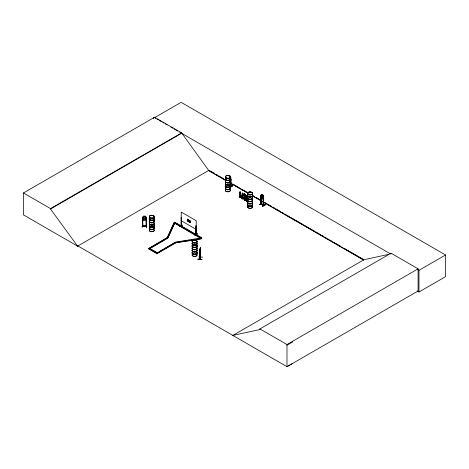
<?xml version="1.0" encoding="UTF-8"?>
<svg xmlns="http://www.w3.org/2000/svg" width="469" height="469" viewBox="0 0 469 469"><rect width="100%" height="100%" fill="white"/><g stroke="black" fill="none" stroke-linecap="round" stroke-linejoin="round"><path stroke-width="0.7" d="M199.917 259.363L199.958 250.382M200.486 248.547L200.339 247.79L199.894 250.692L200.339 247.79M240.398 196.892L240.568 194.154A0.885 0.516 59.5 0 0 240.433 192.947L240.421 192.061M245.211 199.677L245.34 196.957M200.116 248.558L200.075 259.392L200.597 256.795M230.666 177.845L230.725 186.451M198.006 259.316L201.969 259.545L198.041 259.023L198.006 259.322L201.975 259.574L198.035 259.205M200.603 249.789L200.157 252.691L199.894 252.07M239.665 196.517L240.081 196.364L239.94 197.121L239.858 196.235L239.278 196.499L239.325 196.998L244.566 194.137L239.507 197.097L244.554 194.137L244.308 193.832L245.258 194.365L240.275 197.531M240.433 196.874L239.606 196.353L239.653 196.957L239.606 196.353C240.562 196.253 239.272 196.833 240.069 196.353M240.087 196.394L239.794 196.658L239.929 196.359M242.127 197.941C243.141 197.15 241.582 198.997 242.35 197.807M242.549 197.859L242.303 197.895M244.578 194.606L245.088 194.541M244.566 199.208L244.918 199.214L244.419 199.132L244.419 199.765M247.286 196.036L247.274 196.904A0.885 0.516 59.5 0 0 247.145 197.965L247.245 200.89L247.515 200.65M247.14 200.832C247.954 200.943 246.811 200.369 247.415 201.436M247.515 200.796L247.28 200.744M247.315 198.223L244.197 199.806L247.491 198.029M150.285 217.739C149.634 217.053 150.789 218.226 150.572 217.763M150.684 217.68L150.514 217.663M153.357 215.91L153.404 216.057M153.445 216.068L153.111 215.91M192.976 242.491L193.14 242.174L193.644 242.491M195.983 240.79L196.277 240.714M226.164 177.798L226.398 177.499M226.416 177.511L226.674 177.769M226.433 177.956L226.908 177.798L226.539 177.546M229.159 176.221L229.159 176.045M248.365 194.348L249.01 194.137M248.74 194.066L248.547 194.365L249.051 194.154M248.91 194.395L248.74 194.102M251.443 192.607L251.73 192.718L251.366 192.601M244.882 199.132L244.501 199.372L244.443 196.452A0.885 0.516 59.5 0 1 244.613 195.368L244.613 194.588M244.806 199.108L244.712 199.929L244.824 199.196M199.964 250.475L199.982 259.169L200.662 257.147M200.498 248.506L200.562 257.153L199.946 259.357M198.704 256.924L202.667 257.17M261.784 195.802L262.118 194.782M239.864 196.511L239.729 196.458M242.537 197.777L242.151 197.889M261.796 194.389L261.309 196.57L261.937 197.742L262.564 198.094L263.179 197.625L263.179 196.593L262.757 194.934L261.796 194.389L260.811 195.245L260.811 196.622L261.766 198.534L262.728 199.079L262.728 194.952L261.766 194.406L261.808 198.487M242.309 193.076L242.268 194.014A0.885 0.516 59.5 0 0 242.133 195.075L242.215 198.029M245.434 196.828L245.246 199.653L244.712 199.202M262.165 202.983L259.521 204.525M154.037 245.451L167.193 237.859L174.063 222.769L201.26 238.152L201.459 238.856L175.799 242.831L157.015 253.676L148.403 248.705L167.193 237.584L167.937 237.701L174.814 222.886L175.365 222.57L201.811 237.842L201.26 238.428L197.695 238.979M167.193 237.584L167.738 238.176L167.193 237.859L174.063 222.769M167.193 237.859L167.937 237.971L174.814 222.886M181.087 225.741L181.503 226.164L181.216 217.323L181.122 226.093L181.509 226.152M196.13 234.734L195.989 225.853L195.895 234.623L196.048 234.219M195.907 234.617L196.277 234.693L195.907 234.301M261.133 203.781L260.875 203.599L261.186 203.868M261.256 203.698L261.098 204.079L261.256 196.792M260.969 203.863L263.777 205.457L263.42 205.064M142.377 224.792L142.177 227.272L142.371 224.927M231.018 186.633L230.73 177.792L230.918 186.691L230.725 186.134M199.958 259.169L200.111 259.029M150.25 217.575L150.455 217.686M150.713 217.575L150.285 217.546M229.142 176.156L229.529 176.168M187.834 220.283L187.407 219.187L187.834 220.283L188.567 219.855L187.823 220.635L188.409 221.661L188.098 220.43M187.993 220.196L188.35 219.727M190.179 220.782L189.664 221.345L189.083 220.33L189.816 221.251L189.066 222.042L190.396 220.911M187.407 219.187L187.87 220.307L187.237 220.987L187.975 220.541L188.567 221.573M189.283 222.165L189.927 221.485L190.396 222.628L189.652 221.69M188.567 219.855L187.946 220.524L188.409 221.661M189.066 222.042L189.699 221.362L189.236 220.242M262.716 196.933L262.089 197.115L261.784 196.411M142.4 225.765L142.828 225.753L142.84 226.158L142.852 217.434L142.441 217.481L143.737 216.133L145.062 216.092L146.392 217.493M142.4 226.081L146.381 226.081M145.044 220.213L146.351 218.835M142.429 218.835L143.737 220.213L145.062 220.248L146.392 218.847M242.268 193.093L242.584 193.046M247.28 195.989L247.673 195.995M230.895 179.351L229.957 180.231L230.924 179.381L230.83 180.764L229.91 181.585M229.921 181.626L230.865 180.747M262.728 199.079L263.648 198.211M193.621 242.45L193.052 242.491M142.441 225.765L142.799 225.765M146.381 225.841L142.412 225.853M240.738 197.109L240.661 196.693L240.151 196.992C240.878 198.34 238.598 196.318 239.53 197.109M244.255 193.967L239.219 196.939L244.308 193.832M244.49 194.008L245.187 194.483M245.017 194.395L245.322 194.571M245.152 194.459L240.222 197.408M244.437 196.921L241.67 198.352L242.25 197.619M246.7 195.374L246.26 195.632L247.21 196.165M242.579 198.856L247.738 195.913L246.77 195.256M242.614 198.879L243.2 198.158L242.62 198.715L241.816 198.264L242.326 197.66M244.22 199.823L247.31 197.924M244.8 200.146L245.551 199.513L244.965 200.07M247.632 198.833L245.099 200.316L247.568 198.75L244.777 200.128L247.368 198.598M246.688 201.254L247.427 200.72M246.823 201.318L246.753 200.814L247.333 200.55L246.823 201.154L247.702 201.348L247.638 201.787M252.662 198.797C251.624 198.985 253.278 199.003 252.48 198.704M239.788 196.194L239.788 196.57L239.63 193.674A0.885 0.516 59.5 0 1 239.765 192.612L239.8 191.803M240.568 194.154L240.527 194.178A0.885 0.516 59.5 0 0 240.398 192.97L240.433 192.161M239.63 193.674L239.671 193.65A0.885 0.516 59.5 0 1 239.8 192.589M242.901 194.371L242.901 193.586L242.901 194.371A0.885 0.516 59.5 0 1 243.03 195.579L242.86 198.317L242.303 197.859M239.858 196.235L239.278 196.499M240.738 196.734L240.151 196.992M240.052 197.355L245.258 194.365M240.11 197.437L245.258 194.442M245.246 194.946L245.211 195.749L245.24 194.846M244.443 196.452L244.542 199.413M245.41 196.136L245.92 195.755L246.87 196.37L245.92 195.755M241.664 198.346L246.77 195.327L245.563 196.189M241.787 198.416L244.331 196.939M245.627 196.218L246.958 195.432L245.75 196.294M244.513 197.044C243.177 198.059 240.591 198.41 242.69 198.874M242.444 198.792L247.55 195.808M242.743 198.95L247.726 195.86M245.047 200.24L244.091 199.653L244.671 199.014M244.009 199.7L247.304 197.684L246.794 198.059M247.081 201.301L247.128 200.638L247.415 200.802M260.811 195.245L261.256 195.344L260.905 195.256L260.905 203.968L263.678 205.516L263.678 196.839L262.757 194.934M262.089 194.799L262.429 194.957M263.707 196.845L263.408 196.722M181.216 225.999L181.474 226.146L181.474 217.469M179.738 226.65L182.382 225.102M197.631 233.726L194.828 235.544L197.648 233.873M263.637 205.51L263.519 196.64L263.385 205.369L263.76 205.434M263.777 196.781L262.716 194.975M259.498 204.666L262.3 203.013M263.49 205.07L261.045 203.886L260.999 196.646M265.178 204.531C256.461 209.778 271.24 201.394 262.517 206.407M262.359 206.325L265.155 204.507M77.924 245.973L77.62 246.155L23.45 214.878L23.45 192.964L154.559 117.268L181.626 132.891L208.693 170.435L225.771 180.295M154.559 117.268L154.559 117.672L181.145 102.324L445.55 254.978L445.55 276.669L418.964 292.017L417.064 290.915M23.45 192.964L50.517 208.588L181.626 132.891M292.726 363.405L286.987 366.676L77.889 245.955L77.578 246.131L50.517 208.992L181.626 133.296M77.578 246.131L208.998 170.259M229.03 175.535L229.968 176.115L230.924 178.003L229.986 176.086M230.889 186.357L230.83 186.357M232.378 185.665L230.121 186.967L232.389 185.683L230.279 187.242L232.53 185.917M230.121 187.149L232.401 185.835M174.063 223.039L174.814 223.156L175.365 222.57M187.87 220.307L187.254 219.275M187.237 220.987L187.453 221.11M190.009 222.587L190.396 222.628M148.403 248.705L152.788 246.172M167.738 237.9L148.954 249.021L167.738 238.176M201.459 238.586L175.799 242.555L175.254 242.239L156.464 253.36L158.346 252.275M159.595 251.548L163.98 249.021M165.235 248.294L175.254 242.514L175.799 242.831L175.599 242.127L201.811 237.842M148.403 248.429L157.015 253.401L175.799 242.555M232.554 335.605L363.973 259.726L388.185 254.462M232.859 335.423L259.926 329.537L259.926 328.91L391.035 253.213L418.102 268.837L418.102 290.979L286.987 366.676L286.987 344.533L418.102 268.837M391.035 253.84L390.73 254.022L179.738 132.205M417.709 269.599L418.964 270.326L445.55 254.978M286.987 345.166L292.726 341.895M229.417 176.121L229.628 176.127M249.01 194.447L248.64 194.506M193.427 242.391L193.07 242.274M242.537 197.9L242.115 197.748L242.115 198.381M242.79 195.485L242.708 195.092M150.262 217.446L150.789 217.528M248.875 194.318L248.547 194.483M176.315 242.285L177.739 242.063M179.164 241.846L184.153 241.072M185.577 240.855L189.857 240.192M191.282 239.97L196.271 239.196M242.713 195.491L242.913 195.139M245.176 196.916L245.322 196.892A0.885 0.516 59.5 0 0 245.246 195.725M146.586 224.944L146.381 227.272L146.41 224.927M146.34 225.765L145.953 225.753L146.381 225.765M142.412 226.169L146.299 226.181L146.299 225.741M142.781 217.387L142.441 217.405L142.482 226.169M146 217.399L146.023 226.169M182.5 225.149L179.598 226.726M244.736 194.383L245.211 194.963M247.181 200.779L247.333 200.55M200.333 247.837L200.157 251.665L200.011 251.337M200.263 248.259L200.116 250.54M200.498 257.311L200.726 248.47M230.027 180.629L230.056 180.536A2.521 1.454 0 0 1 227.852 182.769A2.521 1.454 0 0 1 225.671 180.588M226.369 177.839L226.263 177.634M146.422 227.242L146.34 217.405L145.994 217.51L146.34 217.481L145.044 216.133L145.689 218.542L144.827 219.357L143.96 219.357L143.08 218.542L143.713 216.092L142.383 217.493L142.383 218.871M261.133 204.097L261.11 195.421M263.619 205.199L261.286 203.816M246.26 195.555L247.21 196.095L247.239 196.927A0.885 0.516 59.5 0 0 247.104 197.988M245.41 196.06L246.36 196.593M242.491 194.899L243.44 195.514L242.491 194.975M242.901 198.293L242.068 197.777L242.068 198.41M244.091 199.278L244.161 199.618M239.348 196.839L240.151 197.291M244.754 199.9L244.466 199.102M246.753 201.189L247.773 201.852M196.247 234.67L195.989 225.853M195.895 234.588L196.148 234.734L196.247 220.729L181.216 212.052L181.263 226.011M154.559 117.672L155.819 118.399M157.08 119.126L158.34 119.853M159.595 120.58L161.483 121.67M162.743 122.397L164.003 123.124M165.264 123.851L167.152 124.942M170.927 127.122L172.815 128.213M174.075 128.94L177.851 131.115M210.264 170.986L214.691 173.542M215.957 174.275L217.856 175.371M219.117 176.098L220.383 176.831M221.649 177.558L223.549 178.654M224.815 179.387L226.076 180.119M230.508 182.676L231.768 183.402M233.668 184.499L234.934 185.232M236.2 185.959L237.461 186.691M239.36 187.788L240.626 188.515M241.893 189.247L247.585 192.53M252.644 195.456L254.544 196.552M255.804 197.279L260.236 199.835M261.497 200.568L263.396 201.664M264.663 202.391L265.929 203.124M267.195 203.857L269.089 204.947M270.355 205.68L271.621 206.413M273.515 207.503L274.781 208.236M276.048 208.969L277.947 210.065M279.213 210.792L280.474 211.525M281.74 212.252L283.639 213.348M284.906 214.081L286.166 214.808M288.066 215.904L289.332 216.637M290.598 217.364L295.024 219.92M296.291 220.653L303.25 224.669M304.51 225.401L308.942 227.957M310.202 228.684L314.635 231.246M315.895 231.973L317.794 233.07M319.061 233.802L320.327 234.529M321.593 235.262L323.487 236.358M324.753 237.085L326.019 237.818M327.913 238.914L329.179 239.641M330.446 240.374L331.712 241.101M333.611 242.197L334.872 242.93M336.138 243.657L340.564 246.219M344.996 248.775L348.789 250.962M350.056 251.695L357.648 256.074M358.908 256.807L363.34 259.363M230.197 182.851L247.908 193.076M252.334 195.632L363.663 259.908M208.277 170.376L225.413 180.272M231.762 183.936L247.626 193.093M252.703 196.024L260.318 200.421M261.585 201.154L363.756 260.143M181.216 220.729L196.247 229.405M175.992 223.203L201.811 238.111M174.814 223.156L201.459 238.856M259.926 328.91L286.987 344.533M200.503 257.346L200.556 248.406M240.081 191.645L240.398 192.184M142.383 218.847L143.737 220.19M247.714 196.101L247.872 196.505M242.702 193.21L242.848 193.509M229.957 177.481L230.865 179.416L229.91 177.528M175.799 242.831L175.599 242.127M190.238 222.716L189.775 221.579L190.168 222.499M189.083 220.33L189.54 221.456M199.905 252.029L200.157 252.691M230.091 176.672L230.396 178.783M230.091 178.05L230.396 180.16M247.351 200.873L247.263 200.509M262.4 194.975L262.716 196.329M239.671 193.65L239.8 196.517M418.964 270.326L418.964 292.017M263.519 196.64L263.566 205.322M245.551 199.513L245.551 199.888M245.475 199.472L245.475 199.771M244.748 194.67L243.798 194.207M243.2 198.158L243.2 198.534M243.13 198.111L243.13 198.416M240.661 196.693L240.661 196.992M230.73 180.688L230.73 186.469M153.498 117.186L153.498 118.622M50.517 208.588L50.517 208.992M252.24 197.261A2.521 1.454 0 0 1 250.053 199.448A2.521 1.454 0 0 1 247.872 197.261M252.211 197.414A2.486 1.436 0 0 1 250.053 199.565A2.486 1.436 0 0 1 247.902 197.414M252.193 199.284A2.468 1.425 0 0 1 250.053 201.424A2.468 1.425 0 0 1 247.919 199.284M252.211 199.425A2.486 1.436 0 0 1 250.053 201.576A2.486 1.436 0 0 1 247.902 199.425M252.24 194.87A2.521 1.454 0 0 1 250.053 197.05A2.521 1.454 0 0 1 247.872 194.87M252.211 197.009A2.486 1.436 0 0 1 250.053 199.167A2.486 1.436 0 0 1 247.902 197.009M252.211 195.016A2.486 1.436 0 0 1 250.053 197.173A2.486 1.436 0 0 1 247.902 195.016M252.24 197.138A2.521 1.454 0 0 1 250.053 199.325A2.521 1.454 0 0 1 247.872 197.138M252.24 194.746A2.521 1.454 0 0 1 250.053 196.927A2.521 1.454 0 0 1 247.872 194.746M252.205 194.617A2.48 1.43 0 0 1 250.053 196.769A2.48 1.43 0 0 1 247.908 194.617M252.24 204.085A2.521 1.454 0 0 1 250.053 206.272A2.521 1.454 0 0 1 247.872 204.085M252.211 204.238A2.486 1.436 0 0 1 250.053 206.389A2.486 1.436 0 0 1 247.902 204.238M252.193 206.108A2.468 1.425 0 0 1 250.053 208.248A2.468 1.425 0 0 1 247.919 206.108M252.193 199.642A2.468 1.425 0 0 1 250.053 201.781A2.468 1.425 0 0 1 247.919 199.642M252.211 206.249A2.486 1.436 0 0 1 250.053 208.4A2.486 1.436 0 0 1 247.902 206.249M252.211 199.518A2.492 1.436 0 0 1 250.053 201.676A2.492 1.436 0 0 1 247.902 199.518M252.24 201.693A2.521 1.454 0 0 1 250.053 203.874A2.521 1.454 0 0 1 247.872 201.693M252.211 203.833A2.486 1.436 0 0 1 250.053 205.991A2.486 1.436 0 0 1 247.902 203.833M252.205 201.846A2.48 1.43 0 0 1 250.053 203.992A2.48 1.43 0 0 1 247.908 201.846M252.24 203.962A2.521 1.454 0 0 1 250.053 206.149A2.521 1.454 0 0 1 247.872 203.962M252.24 201.57A2.521 1.454 0 0 1 250.053 203.751A2.521 1.454 0 0 1 247.872 201.57M252.205 201.441A2.48 1.43 0 0 1 250.053 203.593A2.48 1.43 0 0 1 247.908 201.441M230.033 180.712A2.521 1.454 0 0 1 227.852 182.892A2.521 1.454 0 0 1 225.671 180.712M230.003 180.864A2.48 1.43 0 0 1 227.852 183.01A2.48 1.43 0 0 1 225.706 180.864M229.992 182.734A2.468 1.425 0 0 1 227.852 184.874A2.468 1.425 0 0 1 225.712 182.734M230.003 182.863A2.486 1.436 0 0 1 227.852 185.021A2.486 1.436 0 0 1 225.7 182.863M230.033 178.32A2.521 1.454 0 0 1 227.852 180.501A2.521 1.454 0 0 1 225.671 178.32M230.003 180.459A2.486 1.436 0 0 1 227.852 182.611A2.486 1.436 0 0 1 225.7 180.459M230.003 178.466A2.48 1.43 0 0 1 227.852 180.618A2.48 1.43 0 0 1 225.706 178.466M230.033 178.191A2.521 1.454 0 0 1 227.852 180.377A2.521 1.454 0 0 1 225.671 178.191M230.003 178.068A2.48 1.43 0 0 1 227.852 180.213A2.48 1.43 0 0 1 225.706 178.068M230.033 187.536A2.521 1.454 0 0 1 227.852 189.716A2.521 1.454 0 0 1 225.671 187.536M230.003 187.682A2.486 1.436 0 0 1 227.852 189.839A2.486 1.436 0 0 1 225.7 187.682M229.992 189.558A2.468 1.425 0 0 1 227.852 191.698A2.468 1.425 0 0 1 225.712 189.558M230.003 183.086A2.48 1.43 0 0 1 227.852 185.237A2.48 1.43 0 0 1 225.706 183.086M230.003 189.693A2.486 1.436 0 0 1 227.852 191.844A2.486 1.436 0 0 1 225.7 189.693M230.009 182.963A2.492 1.436 0 0 1 227.852 185.12A2.492 1.436 0 0 1 225.695 182.963M230.033 185.144A2.521 1.454 0 0 1 227.852 187.324A2.521 1.454 0 0 1 225.671 185.144M230.003 187.283A2.486 1.436 0 0 1 227.852 189.435A2.486 1.436 0 0 1 225.7 187.283M230.003 185.29A2.48 1.43 0 0 1 227.852 187.442A2.48 1.43 0 0 1 225.706 185.29M230.033 187.412A2.521 1.454 0 0 1 227.852 189.593A2.521 1.454 0 0 1 225.671 187.412M230.033 185.015A2.521 1.454 0 0 1 227.852 187.201A2.521 1.454 0 0 1 225.671 185.015M230.003 184.892A2.48 1.43 0 0 1 227.852 187.037A2.48 1.43 0 0 1 225.706 184.892M196.81 245.351A2.521 1.454 0 0 1 194.623 247.532A2.521 1.454 0 0 1 192.442 245.351M196.781 245.504A2.486 1.436 0 0 1 194.623 247.655A2.486 1.436 0 0 1 192.472 245.504M196.763 247.374A2.468 1.425 0 0 1 194.623 249.514A2.468 1.425 0 0 1 192.483 247.374M196.781 247.515A2.486 1.436 0 0 1 194.623 249.666A2.486 1.436 0 0 1 192.472 247.515M196.81 242.96A2.521 1.454 0 0 1 194.623 245.14A2.521 1.454 0 0 1 192.442 242.96M196.781 245.099A2.486 1.436 0 0 1 194.623 247.251A2.486 1.436 0 0 1 192.472 245.099M196.781 243.106A2.486 1.436 0 0 1 194.623 245.258A2.486 1.436 0 0 1 192.472 243.106M196.81 245.228A2.521 1.454 0 0 1 194.623 247.409A2.521 1.454 0 0 1 192.442 245.228M196.81 242.836A2.521 1.454 0 0 1 194.623 245.017A2.521 1.454 0 0 1 192.442 242.836M196.775 242.708A2.48 1.43 0 0 1 194.623 244.853A2.48 1.43 0 0 1 192.478 242.708M196.81 252.175A2.521 1.454 0 0 1 194.623 254.356A2.521 1.454 0 0 1 192.442 252.175M196.781 252.328A2.486 1.436 0 0 1 194.623 254.479A2.486 1.436 0 0 1 192.472 252.328M196.763 254.198A2.468 1.425 0 0 1 194.623 256.338A2.468 1.425 0 0 1 192.483 254.198M196.769 247.726A2.474 1.43 0 0 1 194.623 249.871A2.474 1.43 0 0 1 192.483 247.726M196.781 254.339A2.486 1.436 0 0 1 194.623 256.49A2.486 1.436 0 0 1 192.472 254.339M196.781 247.597A2.492 1.436 0 0 1 194.623 249.754A2.492 1.436 0 0 1 192.466 247.597M196.81 249.784A2.521 1.454 0 0 1 194.623 251.964A2.521 1.454 0 0 1 192.442 249.784M196.781 251.923A2.486 1.436 0 0 1 194.623 254.075A2.486 1.436 0 0 1 192.472 251.923M196.781 249.93A2.486 1.436 0 0 1 194.623 252.082A2.486 1.436 0 0 1 192.472 249.93M196.81 252.052A2.521 1.454 0 0 1 194.623 254.233A2.521 1.454 0 0 1 192.442 252.052M196.81 249.66A2.521 1.454 0 0 1 194.623 251.841A2.521 1.454 0 0 1 192.442 249.66M196.781 249.531A2.486 1.436 0 0 1 194.623 251.683A2.486 1.436 0 0 1 192.472 249.531M154.154 222.98A2.468 1.425 0 0 1 151.768 224.774A2.468 1.425 0 0 1 149.382 222.98M154.172 218.712A2.486 1.436 0 0 1 151.768 220.518A2.486 1.436 0 0 1 149.371 218.712M154.172 218.308A2.486 1.436 0 0 1 151.768 220.119A2.486 1.436 0 0 1 149.371 218.308M154.172 221.104A2.486 1.436 0 0 1 151.768 222.91A2.486 1.436 0 0 1 149.371 221.104M153.955 220.612A2.521 1.454 0 0 1 152.097 222.781A2.521 1.454 0 0 1 149.335 220.963M153.955 220.489A2.521 1.454 0 0 1 152.097 222.658A2.521 1.454 0 0 1 149.335 220.84M154.172 220.706A2.486 1.436 0 0 1 151.768 222.511A2.486 1.436 0 0 1 149.371 220.706M153.955 218.214A2.521 1.454 0 0 1 152.097 220.389A2.521 1.454 0 0 1 149.335 218.566M153.955 218.091A2.521 1.454 0 0 1 152.097 220.266A2.521 1.454 0 0 1 149.335 218.443M154.172 223.115A2.486 1.436 0 0 1 151.768 224.921A2.486 1.436 0 0 1 149.371 223.115M154.16 223.326A2.474 1.43 0 0 1 151.768 225.126A2.474 1.43 0 0 1 149.377 223.326M154.154 229.804A2.468 1.425 0 0 1 151.768 231.598A2.468 1.425 0 0 1 149.382 229.804M154.178 223.209A2.492 1.436 0 0 1 151.768 225.02A2.492 1.436 0 0 1 149.365 223.209M154.172 225.536A2.486 1.436 0 0 1 151.768 227.342A2.486 1.436 0 0 1 149.371 225.536M154.172 225.132A2.486 1.436 0 0 1 151.768 226.943A2.486 1.436 0 0 1 149.371 225.132M154.172 227.928A2.486 1.436 0 0 1 151.768 229.734A2.486 1.436 0 0 1 149.371 227.928M153.955 227.436A2.521 1.454 0 0 1 152.097 229.605A2.521 1.454 0 0 1 149.335 227.787M153.955 227.313A2.521 1.454 0 0 1 152.097 229.482A2.521 1.454 0 0 1 149.335 227.664M154.172 227.529A2.486 1.436 0 0 1 151.768 229.335A2.486 1.436 0 0 1 149.371 227.529M153.955 225.038A2.521 1.454 0 0 1 152.097 227.213A2.521 1.454 0 0 1 149.335 225.39M153.955 224.915A2.521 1.454 0 0 1 152.097 227.09A2.521 1.454 0 0 1 149.335 225.267M154.172 229.939A2.486 1.436 0 0 1 151.768 231.745A2.486 1.436 0 0 1 149.371 229.939M144.165 216.332L143.743 218.114L144.599 218.648L145.044 217.505L144.599 216.332L144.165 216.332M244.402 194.87L243.452 194.33L244.402 194.87M243.892 195.168L242.942 194.635L243.892 195.168M157.015 252.768L149.5 248.429L157.015 252.768M248.81 194.576A2.486 1.436 0 0 0 252.545 193.334A2.486 1.436 0 0 0 248.81 192.091A2.486 1.436 0 0 0 248.81 194.576M248.822 194.764A2.468 1.425 0 0 0 252.527 193.533A2.468 1.425 0 0 0 248.822 192.296A2.468 1.425 0 0 0 248.822 194.764M248.81 194.658A2.492 1.436 0 0 0 252.545 193.41A2.492 1.436 0 0 0 248.81 192.167A2.492 1.436 0 0 0 248.81 194.658M226.609 178.103A2.492 1.436 0 0 0 230.343 176.854A2.492 1.436 0 0 0 226.609 175.611A2.492 1.436 0 0 0 226.609 178.103M226.615 178.22A2.48 1.43 0 0 0 230.332 176.977A2.48 1.43 0 0 0 226.615 175.74A2.48 1.43 0 0 0 226.615 178.22M193.38 242.655A2.486 1.436 0 0 0 197.109 241.412A2.486 1.436 0 0 0 193.38 240.169A2.486 1.436 0 0 0 193.38 242.655M193.392 242.854A2.468 1.425 0 0 0 197.097 241.623A2.468 1.425 0 0 0 193.392 240.386A2.468 1.425 0 0 0 193.392 242.854M192.865 242.508A2.492 1.436 0 0 0 197.033 241.863A2.492 1.436 0 0 0 193.978 240.105A2.492 1.436 0 0 0 192.865 242.508M150.531 217.909A2.48 1.43 0 0 0 154.248 216.672A2.48 1.43 0 0 0 150.531 215.429A2.48 1.43 0 0 0 150.531 217.909M150.531 218.12A2.48 1.43 0 0 0 154.248 216.877A2.48 1.43 0 0 0 150.531 215.64A2.48 1.43 0 0 0 150.531 218.12M150.526 218.003A2.492 1.436 0 0 0 154.26 216.754A2.492 1.436 0 0 0 150.526 215.511A2.492 1.436 0 0 0 150.526 218.003"/></g></svg>
